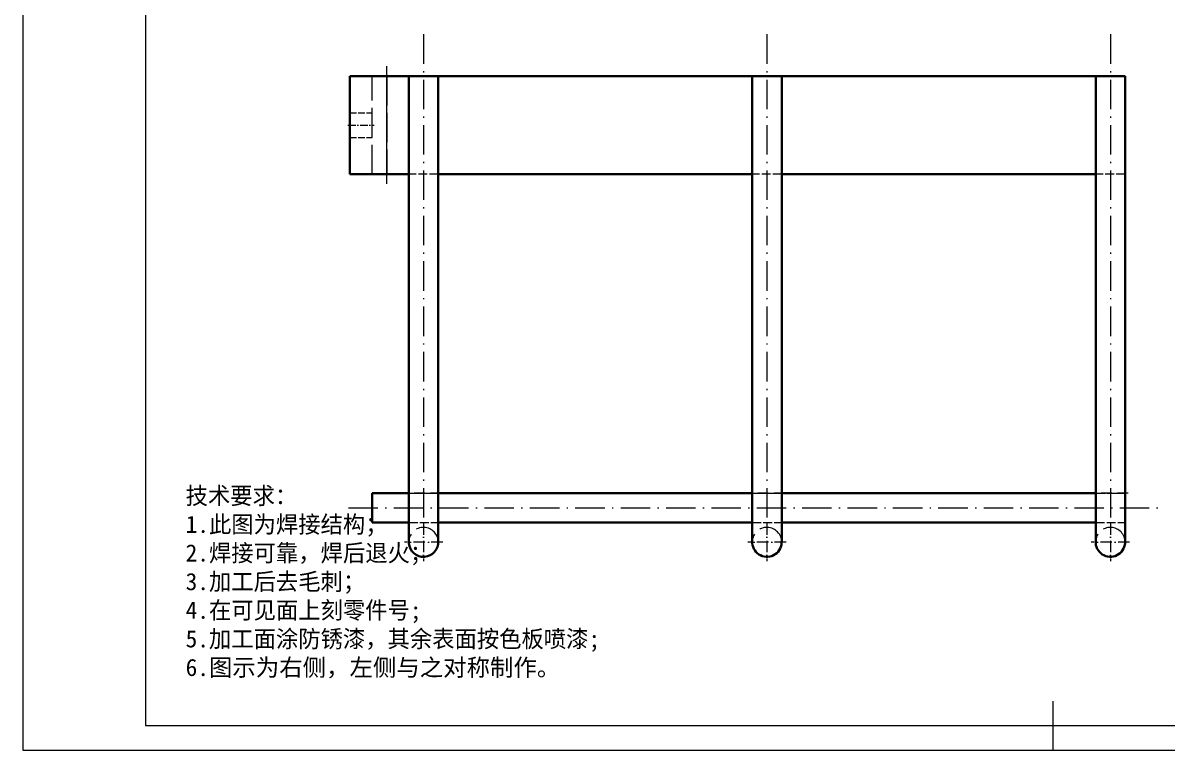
# Model space of a CAD drawing. Header units: millimetres. Extents: x -15766 to 80009, y -9701 to 15159.
# Drawn here: x -1495.6 to -1029.1, y 13253.7 to 13550.2 of the extents above; entities that cross this region are included whole.
import ezdxf

# ---------------------------------------------------------------- set-up
doc = ezdxf.new("R2010")
doc.units = ezdxf.units.MM
for name, pattern in [('CENTER-HOKUTO_1', [16, 13, -1, 1, -1]), ('DASHDOT', [18.5, 12, -3, 0.5, -3]), ('DASHED', [15, 12, -3]), ('HIDDEN-HOKUTO_1', [2, 1, -1])]:
    doc.linetypes.add(name, pattern=pattern)
for name, color, linetype, lineweight in [('AM_7', 2, 'CENTER-HOKUTO_1', 18), ('AM_HID', 1, 'HIDDEN-HOKUTO_1', 18), ('AM_VIS', 7, 'Continuous', 18), ('CDRAFT0', 7, 'Continuous', 18), ('title_frame', 7, 'Continuous', 18), ('word_dim', 9, 'Continuous', 18), ('粗实线层_1', 7, 'Continuous', 15)]:
    doc.layers.add(name, color=color, linetype=linetype, lineweight=lineweight)

# ---------------------------------------------------------------- blocks, each defined once
blk = doc.blocks.new('*X589')
at = {"layer": 'CDRAFT0'}
for p, q in [((0, 297), (0, 0)), ((0, 0), (420, 0))]:
    blk.add_line(p, q, dxfattribs=at)
at = {"layer": '粗实线层_1'}
for p, q in [((25, 292), (25, 5)), ((210, 0), (210, 10)), ((25, 5), (415, 5))]:
    blk.add_line(p, q, dxfattribs=at)

msp = doc.modelspace()

# ---------------------------------------------------------------- linework, layer by layer
at = {"color": 7, "lineweight": 13}
msp.add_line((-1347.23317, 13488.5288), (-1347.23317, 13528.5288), dxfattribs=at)
at = {"layer": 'AM_7', "linetype": 'DASHDOT', "lineweight": 13}
for p, q in [((-1332.23317, 13545.5288), (-1332.23317, 13341.52806)), ((-1192.23317, 13545.5288), (-1192.23317, 13341.52806)), ((-1052.23317, 13545.5288), (-1052.23317, 13341.52806)), ((-1347.23317, 13484.5288), (-1347.23317, 13532.5288)), ((-1362.87596, 13352.5288), (-1032.63458, 13352.52858))]:
    msp.add_line(p, q, dxfattribs=at)
at = {"layer": 'AM_7', "linetype": 'DASHDOT', "lineweight": 13, "ltscale": 0.27002}
msp.add_line((-1363.13356, 13508.5288), (-1352.33278, 13508.5288), dxfattribs=at)
at = {"layer": 'AM_7', "linetype": 'DASHDOT', "lineweight": 13, "ltscale": 0.360107}
for p, q in [((-1325.032, 13358.5288), (-1339.43629, 13358.5288)), ((-1185.032, 13358.5288), (-1199.43629, 13358.5288)), ((-1045.032, 13358.52855), (-1059.43629, 13358.52855))]:
    msp.add_line(p, q, dxfattribs=at)
at = {"layer": 'AM_7', "linetype": 'DASHDOT', "lineweight": 13, "ltscale": 0.389996}
for p, q in [((-1332.23317, 13346.3286), (-1332.23317, 13330.72875)), ((-1192.23317, 13346.3286), (-1192.23317, 13330.72875)), ((-1052.23317, 13346.3286), (-1052.23317, 13330.72875))]:
    msp.add_line(p, q, dxfattribs=at)
at = {"layer": 'AM_7', "linetype": 'DASHDOT', "lineweight": 13, "ltscale": 0.390039}
for p, q in [((-1324.43239, 13338.5288), (-1340.03395, 13338.5288)), ((-1184.43239, 13338.5288), (-1200.03395, 13338.5288)), ((-1044.43239, 13338.52855), (-1060.03395, 13338.52855))]:
    msp.add_line(p, q, dxfattribs=at)
at = {"layer": 'AM_HID', "linetype": 'DASHED', "lineweight": 13}
for p, q in [((-1353.23317, 13488.5288), (-1353.23317, 13528.5288)), ((-1347.23317, 13528.5288), (-1347.23317, 13488.5288)), ((-1347.23317, 13488.5288), (-1347.23317, 13528.5288)), ((-1347.23317, 13488.5288), (-1347.23317, 13528.5288)), ((-1338.23317, 13528.5288), (-1338.23317, 13358.5288)), ((-1326.23317, 13528.5288), (-1326.23317, 13488.5288)), ((-1198.23317, 13528.5288), (-1198.23317, 13358.5288)), ((-1186.23317, 13528.5288), (-1186.23317, 13488.5288)), ((-1058.23317, 13528.52855), (-1058.23317, 13358.52855)), ((-1353.23317, 13358.5288), (-1046.23317, 13358.52855)), ((-1338.23317, 13338.5288), (-1338.23317, 13358.5288)), ((-1198.23317, 13338.5288), (-1198.23317, 13358.5288)), ((-1058.23317, 13338.52855), (-1058.23317, 13358.52855))]:
    msp.add_line(p, q, dxfattribs=at)
at = {"layer": 'AM_HID', "linetype": 'DASHED', "lineweight": 13, "ltscale": 0.3}
for p, q in [((-1338.23317, 13528.5288), (-1326.23317, 13528.5288)), ((-1326.23317, 13488.5288), (-1338.23317, 13488.5288)), ((-1186.23317, 13488.5288), (-1198.23317, 13488.5288)), ((-1046.23317, 13488.5288), (-1058.23317, 13488.5288)), ((-1338.23317, 13358.5288), (-1326.23317, 13358.5288)), ((-1326.23317, 13346.5288), (-1326.23317, 13358.5288)), ((-1198.23317, 13358.5288), (-1186.23317, 13358.5288)), ((-1186.23317, 13346.5288), (-1186.23317, 13358.5288)), ((-1058.23317, 13358.52855), (-1046.23317, 13358.52855)), ((-1338.23317, 13346.5288), (-1326.23317, 13346.5288)), ((-1338.23317, 13346.5288), (-1326.23317, 13346.5288)), ((-1198.23317, 13346.5288), (-1186.23317, 13346.5288)), ((-1198.23317, 13346.5288), (-1186.23317, 13346.5288)), ((-1058.23317, 13346.52855), (-1046.23317, 13346.52855)), ((-1058.23317, 13346.52855), (-1046.23317, 13346.52855))]:
    msp.add_line(p, q, dxfattribs=at)
at = {"layer": 'AM_HID', "linetype": 'DASHED', "lineweight": 13, "ltscale": 0.024158}
msp.add_line((-1046.23317, 13528.5288), (-1046.23317, 13527.56249), dxfattribs=at)
at = {"layer": 'AM_HID', "linetype": 'DASHED', "lineweight": 13, "ltscale": 0.225}
for p, q in [((-1362.23317, 13513.5288), (-1353.23317, 13513.5288)), ((-1362.23317, 13513.5288), (-1353.23317, 13513.5288)), ((-1362.23317, 13503.5288), (-1353.23317, 13503.5288)), ((-1362.23317, 13503.5288), (-1353.23317, 13503.5288))]:
    msp.add_line(p, q, dxfattribs=at)
at = {"layer": 'AM_HID', "linetype": 'DASHED', "lineweight": 13, "ltscale": 0.15}
for p, q in [((-1338.23317, 13358.5288), (-1332.23317, 13358.5288)), ((-1338.23317, 13358.5288), (-1332.23317, 13358.5288)), ((-1332.23317, 13358.5288), (-1326.23317, 13358.5288)), ((-1332.23317, 13358.5288), (-1326.23317, 13358.5288)), ((-1198.23317, 13358.5288), (-1192.23317, 13358.5288)), ((-1198.23317, 13358.5288), (-1192.23317, 13358.5288)), ((-1192.23317, 13358.5288), (-1186.23317, 13358.5288)), ((-1192.23317, 13358.5288), (-1186.23317, 13358.5288)), ((-1058.23317, 13358.52855), (-1052.23317, 13358.52855)), ((-1058.23317, 13358.52855), (-1052.23317, 13358.52855)), ((-1052.23317, 13358.52855), (-1046.23317, 13358.52855)), ((-1052.23317, 13358.52855), (-1046.23317, 13358.52855))]:
    msp.add_line(p, q, dxfattribs=at)
at = {"layer": 'AM_HID', "linetype": 'DASHED', "lineweight": 13}
for centre, radius, start, end in [((-1332.23317, 13338.5288), 6, 3.91303, 183.913024), ((-1192.23317, 13338.5288), 6, 3.913033, 183.913024), ((-1052.23317, 13338.52855), 6, 3.913033, 183.913024), ((-1332.19801, 13338.52855), 5.96522, 359.594864, 3.936504), ((-1192.19801, 13338.52855), 5.96522, 359.594864, 3.936504), ((-1052.19801, 13338.52855), 5.96522, 359.594864, 3.936504)]:
    msp.add_arc(centre, radius, start, end, dxfattribs=at)
at = {"layer": 'AM_VIS', "lineweight": 35}
for p, q in [((-1362.23317, 13488.5288), (-1362.23317, 13528.5288)), ((-1338.23317, 13528.5288), (-1338.23317, 13358.5288)), ((-1326.23317, 13528.5288), (-1046.23317, 13528.5288)), ((-1326.23317, 13528.5288), (-1326.23317, 13358.5288)), ((-1198.23317, 13528.5288), (-1198.23317, 13358.5288)), ((-1186.23317, 13528.5288), (-1186.23317, 13358.5288)), ((-1058.23317, 13528.52855), (-1058.23317, 13358.52855)), ((-1046.23317, 13528.52855), (-1046.23317, 13358.52855)), ((-1046.23317, 13528.52855), (-1046.23317, 13358.52855)), ((-1046.23317, 13527.56249), (-1046.23317, 13488.5288)), ((-1198.23317, 13488.5288), (-1326.23317, 13488.5288)), ((-1326.23317, 13488.5288), (-1326.23317, 13358.5288)), ((-1058.23317, 13488.5288), (-1186.23317, 13488.5288)), ((-1186.23317, 13488.5288), (-1186.23317, 13358.5288)), ((-1326.23317, 13338.48656), (-1326.23317, 13358.5288)), ((-1326.23317, 13358.5288), (-1198.23317, 13358.5288)), ((-1186.23317, 13338.48656), (-1186.23317, 13358.5288)), ((-1186.23317, 13358.5288), (-1058.23317, 13358.52855)), ((-1046.23317, 13338.52855), (-1046.23317, 13358.52855)), ((-1046.23317, 13338.48632), (-1046.23317, 13358.52855)), ((-1326.23317, 13346.5288), (-1198.23317, 13346.5288)), ((-1326.23317, 13346.5288), (-1198.23317, 13346.5288)), ((-1186.23317, 13346.5288), (-1058.23317, 13346.52855)), ((-1186.23317, 13346.5288), (-1058.23317, 13346.52855))]:
    msp.add_line(p, q, dxfattribs=at)
at = {"layer": 'AM_VIS', "lineweight": 35, "ltscale": 0.375}
for p, q in [((-1347.23317, 13528.5288), (-1362.23317, 13528.5288)), ((-1347.23317, 13488.5288), (-1362.23317, 13488.5288)), ((-1353.23317, 13358.5288), (-1338.23317, 13358.5288)), ((-1353.23317, 13346.5288), (-1338.23317, 13346.5288)), ((-1353.23317, 13346.5288), (-1338.23317, 13346.5288))]:
    msp.add_line(p, q, dxfattribs=at)
at = {"layer": 'AM_VIS', "lineweight": 35, "ltscale": 0.225}
for p, q in [((-1347.23317, 13528.5288), (-1338.23317, 13528.5288)), ((-1338.23317, 13488.5288), (-1347.23317, 13488.5288))]:
    msp.add_line(p, q, dxfattribs=at)
at = {"layer": 'AM_VIS', "lineweight": 35, "ltscale": 0.15}
for p, q in [((-1338.23317, 13528.5288), (-1332.23317, 13528.5288)), ((-1332.23317, 13528.5288), (-1326.23317, 13528.5288)), ((-1198.23317, 13528.5288), (-1192.23317, 13528.5288)), ((-1192.23317, 13528.5288), (-1186.23317, 13528.5288)), ((-1058.23317, 13528.52855), (-1052.23317, 13528.52855)), ((-1052.23317, 13528.52855), (-1046.23317, 13528.52855))]:
    msp.add_line(p, q, dxfattribs=at)
at = {"layer": 'AM_VIS', "lineweight": 35, "ltscale": 0.3}
for p, q in [((-1353.23317, 13346.5288), (-1353.23317, 13358.5288)), ((-1046.23317, 13346.52855), (-1046.23317, 13358.52855))]:
    msp.add_line(p, q, dxfattribs=at)
at = {"layer": 'AM_VIS', "lineweight": 35, "ltscale": 0.2}
for p, q in [((-1326.23317, 13338.5288), (-1326.23317, 13346.5288)), ((-1186.23317, 13338.5288), (-1186.23317, 13346.5288))]:
    msp.add_line(p, q, dxfattribs=at)
at = {"layer": 'AM_VIS', "lineweight": 35}
for points in [[(-1338.2195, 13338.11937), (-1338.23317, 13338.98583), (-1338.23317, 13358.5288)], [(-1198.2195, 13338.11913), (-1198.23317, 13338.98583), (-1198.23317, 13358.5288)], [(-1058.2195, 13338.11913), (-1058.23317, 13338.98583), (-1058.23317, 13358.52855)]]:
    msp.add_lwpolyline(points, dxfattribs=at)
for centre, end in [((-1332.23317, 13338.5288), 3.913023), ((-1192.23317, 13338.5288), 3.913027), ((-1052.23317, 13338.52855), 3.913027)]:
    msp.add_arc(centre, 6, 183.913024, end, dxfattribs=at)

# ---------------------------------------------------------------- block references
at = {"layer": 'title_frame', "xscale": 2, "yscale": 2, "zscale": 2}
msp.add_blockref('*X589', (-1495.57707, 13253.73384), dxfattribs=at)

# ---------------------------------------------------------------- texts
at = {"layer": 'word_dim', "linetype": 'Continuous', "ltscale": 4, "insert": (-1429.23823, 13360.95452), "char_height": 7, "width": 279.2071636, "attachment_point": 1}
msp.add_mtext('{\\C3;技术要求：\\P1.此图为焊接结构；\\P2.焊接可靠，焊后退火；\\P3.加工后去毛刺；\\P4.在可见面上刻零件号;\\P5.加工面涂防锈漆，其余表面按色板喷漆;\\P\\fNSimSun|b0|i0|c134|p49;6\\fSimSun|b0|i0|c134|p49;.图示为右侧，左侧与之对称制作。}', dxfattribs=at)

doc.saveas('drawing.dxf')
